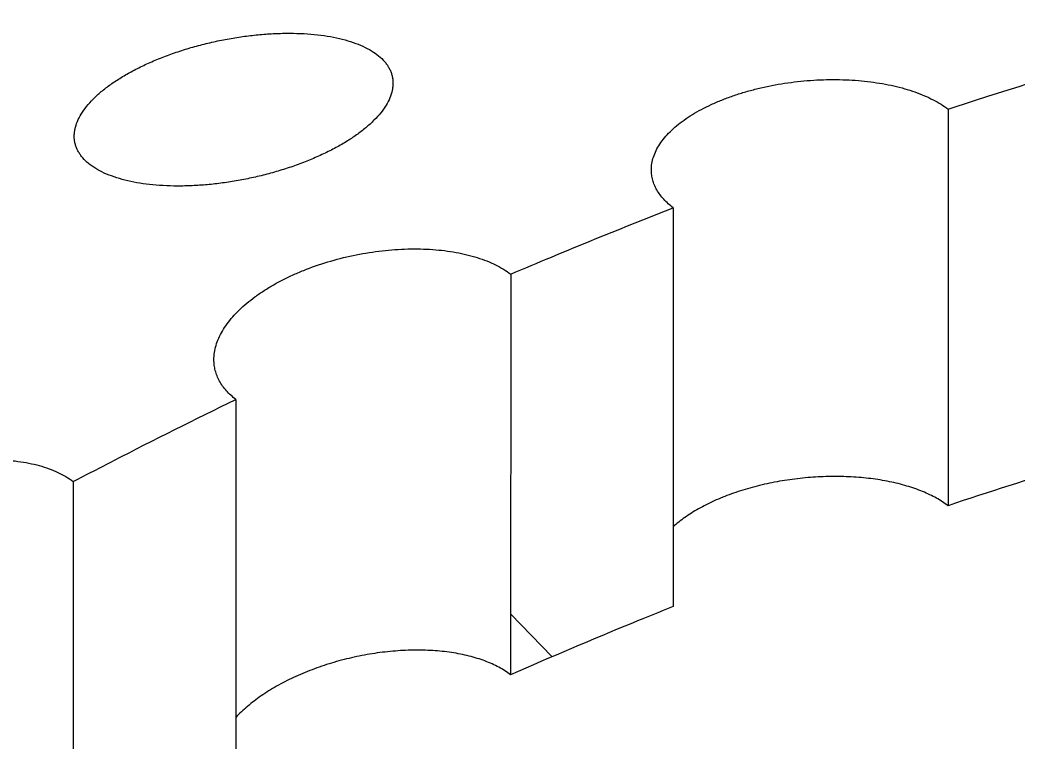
# Model space of a CAD drawing. Header units: millimetres. Extents: x -47 to 308, y 29 to 279.
# Drawn here: x 243.2 to 248.83, y 150.23 to 154.31 of the extents above; entities that cross this region are included whole.
import ezdxf

# ---------------------------------------------------------------- set-up
doc = ezdxf.new("R2010")
doc.units = ezdxf.units.MM

msp = doc.modelspace()

# ---------------------------------------------------------------- hatches: boundary and pattern name
at = {"linetype": 'Continuous'}
h = msp.add_hatch(dxfattribs=at)
h.set_pattern_fill('ANSI31', color=2, scale=25.4, angle=269, style=0, pattern_type=2)
h.set_pattern_definition([(314, (250.117897289612, 92.18609163163397), (5.442571847879999, 5.25583053734), [])])
edge = h.paths.add_edge_path()
edge.add_spline(control_points=[(209.159282745232, 81.40519923613398), (209.163722749052, 100.621621130874), (218.457974505952, 127.823833002694), (232.020564469872, 143.450996785134), (237.004055371552, 147.427730535994)], knot_values=[0, 0, 0, 0, 0.6498342982, 1, 1, 1, 1], degree=3, periodic=0)
edge.add_line((237.004055371552, 147.427730535994), (237.003468905872, 144.889493435694))
edge.add_arc((267.024639945452, 109.460025272674), 46.43832388212, 130.2762844048, 131.7229171873)
edge.add_line((236.118591381752, 144.120291964194), (236.118233648152, 142.572009030794))
edge.add_line((236.118233648152, 142.572009030794), (234.824803715332, 142.231559798054))
edge.add_line((234.824963704852, 142.923993843714), (234.824803715332, 142.231559798054))
edge.add_spline(control_points=[(234.824963704852, 142.923993843714), (231.296959960772, 139.542613293814), (223.798964494512, 130.185181208614), (215.992216811112, 113.082106880414), (213.080994162652, 100.355824939074), (212.412730543632, 96.05284840661399)], knot_values=[0, 0, 0, 0, 0.3587444354, 0.7903136537000001, 1, 1, 1, 1], degree=3, periodic=0)
edge.add_line((212.177285921812, 82.19958078173401), (212.412730543632, 96.05284840661402))
edge.add_line((211.228770638252, 81.94991800953399), (212.177285921812, 82.19958078173399))
edge.add_line((211.168960237172, 83.72164047319397), (211.2287706382519, 81.94991800953399))
edge.add_line((211.168960237172, 83.72164047319397), (210.168434478512, 83.45828780203398))
edge.add_line((210.168434478512, 83.45828780203401), (210.107798028792, 81.65486200579402))
edge.add_line((209.159282745232, 81.40519923613398), (210.107798028792, 81.65486200579399))
edge = h.paths.add_edge_path()
edge.add_arc((263.727197370932, 114.098319117734), 42.71783938762, 124.5927343439, 126.102741237)
edge.add_line((239.474598624512, 149.264002050134), (239.474037233712, 146.834296818114))
edge.add_arc((263.760885568732, 113.491527651614), 41.2503485761, 126.0695669992, 127.6638482441)
edge.add_line((238.556350687072, 148.612696979874), (238.555780678052, 146.145684281194))
edge = h.paths.add_edge_path()
edge.add_arc((261.521110629952, 117.453693102934), 38.70143922638, 120.3859161345, 121.9748942945)
edge.add_line((241.945081511832, 150.839026443894), (241.944539325972, 148.492431914334))
edge.add_arc((261.205578169832, 117.176782777914), 36.76489491558, 121.5940573355, 123.2897545789)
edge.add_line((241.026855674932, 150.283358225794), (241.026307017152, 147.908761463694))
edge = h.paths.add_edge_path()
edge.add_arc((259.814355915452, 120.525876811234), 35.18625483944, 115.9532860837, 117.6283033376)
edge.add_line((244.415506543032, 152.163638547014), (244.414977996972, 149.876076020294))
edge.add_arc((259.316472423032, 120.424686769774), 33.00664879988, 116.8380031372, 118.6389357178)
edge.add_line((243.497301971012, 151.700005189294), (243.496768979952, 149.393218799574))
edge = h.paths.add_edge_path()
edge.add_arc((258.556145625172, 123.279623094434), 32.15797176469999, 111.278674098, 113.0451709999)
edge.add_line((246.885875432612, 153.245269119334), (246.885355319352, 150.994207901374))
edge.add_arc((257.995341715032, 123.212978297574), 29.92036958256, 111.7969548541, 113.7036531191)
edge.add_line((245.967691571752, 152.871276859954), (245.967168905792, 150.609174655694))
edge = h.paths.add_edge_path()
edge.add_arc((257.690961287472, 125.680677962114), 29.60513194786, 106.351620368, 108.2126702613)
edge.add_line((249.356189204192, 154.088342630034), (249.355672712972, 151.852958096494))
edge.add_arc((257.144157920832, 125.521064730414), 27.45959049346, 106.4772389859, 108.4859047786)
edge.add_line((248.438025749692, 153.802680407354), (248.437508448212, 151.563786650454))
edge = h.paths.add_edge_path()
edge.add_arc((257.172624696512, 127.632694063154), 27.5848922012, 101.1751064326, 103.1259498069)
edge.add_line((251.826448248932, 154.694561610634), (251.825930944912, 152.455667853734))
edge.add_arc((256.630188837012, 127.470761059614), 25.44261113398, 100.8843508391, 102.9978228718)
edge.add_line((250.908305122052, 154.496881711354), (250.907788630832, 152.2614971778141))
edge = h.paths.add_edge_path()
edge.add_arc((256.922080181092, 129.110933082794), 26.0851043067, 95.7765175758, 97.80752802010001)
edge.add_line((254.296652485552, 155.063578342754), (254.296129822132, 152.801476138494))
edge.add_arc((256.377600071172, 129.025958020334), 23.86645722, 95.0033049876, 97.2201574549)
edge.add_line((253.378529770112, 154.954228482714), (253.378009656852, 152.703167262214))
edge = h.paths.add_edge_path()
edge.add_arc((256.845024350952, 130.154799168794), 25.03804997714, 90.17900187649998, 92.28054087999999)
edge.add_line((256.766801301912, 155.192726954154), (256.766268313392, 152.885940561894))
edge.add_arc((256.319300210632, 130.012425153314), 22.87788206228, 88.88053381959999, 91.1799885113)
edge.add_line((255.848699297632, 155.173018189914), (255.848170751572, 152.885455663194))
edge = h.paths.add_edge_path()
edge.add_arc((256.857899120732, 130.741477873514), 24.45103124516, 84.4165008092, 86.57462038300001)
edge.add_line((259.236893422932, 155.076500270174), (259.236344767692, 152.701903508074))
edge.add_arc((256.335135345332, 130.404486106554), 22.48536944116, 82.58665657520001, 84.94012755920001)
edge.add_line((258.318812683532, 155.148826368854), (258.318270497672, 152.802231839294))
edge = h.paths.add_edge_path()
edge.add_arc((256.868142265092, 130.851198050314), 24.34086654042, 78.5336364849, 80.7306516629)
edge.add_line((261.706926854712, 154.706259308854), (261.706356843152, 152.239246607634))
edge.add_arc((256.292311275532, 130.181081366674), 22.71287175476, 76.2096998978, 78.58293867439998)
edge.add_line((260.788868210772, 154.874222254614), (260.788306822512, 152.444517025134))
edge = h.paths.add_edge_path()
edge.add_spline(control_points=[(263.258863377452, 154.338371022534), (268.241122691552, 152.984765081034), (281.798140578732, 144.495869457894), (291.080951840352, 122.183405926954), (291.076511836532, 102.966984029674)], knot_values=[0, 0, 0, 0, 0.3501657018, 1, 1, 1, 1], degree=3, periodic=0)
edge.add_line((290.127996550432, 102.717321260014), (291.0765118365319, 102.966984029674))
edge.add_line((290.068186149352, 104.489043723674), (290.127996550432, 102.717321260014))
edge.add_line((290.068186149352, 104.489043723674), (289.067660390692, 104.225691052514))
edge.add_line((289.067660390692, 104.225691052514), (289.007023943512, 102.422265256274))
edge.add_line((288.058508657412, 102.172602484074), (289.007023943512, 102.422265256274))
edge.add_line((288.058508657412, 102.172602484074), (287.829437454392, 115.903602911274))
edge.add_spline(control_points=[(287.829437454392, 115.903602911274), (287.163081095972, 119.855288401334), (284.257385566252, 131.050474390394), (276.457592166632, 144.045684183514), (268.963009027812, 149.456855426174), (265.436138784132, 150.981292372214)], knot_values=[0, 0, 0, 0, 0.2096863463, 0.6412555646, 1, 1, 1, 1], degree=3, periodic=0)
edge.add_line((265.436138784132, 150.981292372214), (265.435978797152, 150.288858326554))
edge.add_line((265.435978797152, 150.288858326554), (264.142548864332, 149.948409093814))
edge.add_line((264.142906597932, 151.496692024674), (264.142548864332, 149.948409093814))
edge.add_arc((256.054691644092, 129.358181297974), 23.56974497878, 69.93042923109999, 72.2040214076)
edge.add_line((263.258863377452, 154.338371022534), (263.258276911772, 151.800133922234))

# ---------------------------------------------------------------- linework, layer by layer
at = {"color": 7, "linetype": 'Continuous'}
for p, q in [((245.302727481312, 153.952226049334), (245.302752314892, 153.949181010974)), ((248.438025749692, 153.802680407354), (248.437508448212, 151.563786650454)), ((243.502708091772, 153.647461144514), (243.502683258192, 153.650506182874)), ((246.885875432612, 153.245269119334), (246.885355319352, 150.994207901374)), ((245.967691571752, 152.871276859954), (245.967168905792, 150.609174655694)), ((244.415506543032, 152.163638547014), (244.414977996972, 149.876076020294)), ((243.497301971012, 151.700005189294), (243.496768979952, 149.393218799574))]:
    msp.add_line(p, q, dxfattribs=at)
for points, knots in [([(246.674347262832, 157.533130467394), (246.222506594252, 157.485898898154), (245.320834590132, 157.372994955814), (243.976710595632, 157.149094611134), (242.643301542872, 156.871706303834), (241.322710981112, 156.542080282874), (240.016849826012, 156.161643289114), (238.727471142392, 155.731974107814), (237.456149681992, 155.254772461254), (236.204282317812, 154.731830306734), (234.973088158412, 154.165004130254), (233.763613742212, 153.556189914814), (232.576739034432, 152.907299416814), (231.413191679032, 152.220244098014), (230.273540044192, 151.496904058794), (228.787395960352, 150.487185859794), (226.991047013052, 149.143443815254), (224.934597729972, 147.413607831194), (222.978179321252, 145.579886614214), (221.429406945092, 143.973964779074), (220.238999524032, 142.648252228574), (219.081165842752, 141.297315090474), (217.692323840152, 139.561546639234), (216.117687146912, 137.410294571414), (214.633861186452, 135.197212261494), (213.239632255332, 132.927769116874), (211.933985775952, 130.606892701994), (210.716102232552, 128.239116116754), (209.585310397112, 125.828646032954), (208.541055515852, 123.379428919714), (207.582867805612, 120.895199768294), (206.710334983752, 118.379521472254), (205.923077680952, 115.835815510654), (205.220727551492, 113.267385900254), (204.602907913372, 110.677437694334), (204.069216595692, 108.069090812994), (203.619210914552, 105.445390525734), (203.252394566652, 102.809313580474), (202.968206359312, 100.163776395054), (202.766010695632, 97.511624008234), (202.645089733512, 94.85568124799399), (202.618113640652, 93.08376585609399), (202.617898799832, 92.19808815069398)], [0, 0, 0, 0, 0.0159161506, 0.0318256926, 0.047726978, 0.06361849900000001, 0.0794988994, 0.0953669801, 0.1112216995, 0.1270621694, 0.1428876482, 0.1586975317, 0.1744913425, 0.1902687182, 0.2060293999, 0.2217732197, 0.2532065848, 0.2845726737, 0.3158722778, 0.3471067307, 0.3627031432, 0.3782893715, 0.4094354005, 0.4405571958, 0.4716627116, 0.5027579556, 0.5338473502000001, 0.5649340369, 0.5960201242000001, 0.6271068871, 0.6581949223, 0.6892842695999999, 0.7203745074, 0.7514648264, 0.7825540864, 0.8136408607, 0.8447234689, 0.8758000012999999, 0.9068683367, 0.9379261546, 0.9689709423, 1, 1, 1, 1]), ([(243.502683260732, 153.650506180334), (243.502684822832, 153.657238275074), (243.503448158872, 153.670895425814), (243.507978591772, 153.698788473914), (243.519513011172, 153.734548463354), (243.541697752172, 153.777063852034), (243.572136848012, 153.819614561954), (243.610481091872, 153.861831647954), (243.656329212012, 153.903354849134), (243.709216131892, 153.943809474854), (243.768612845712, 153.982826044014), (243.833932039432, 154.020046114354), (243.904535969852, 154.055129318254), (243.979744717072, 154.087757332754), (244.058844096592, 154.117636836114), (244.141092865292, 154.144501389954), (244.225729183192, 154.168112803234), (244.311976366552, 154.188262069514), (244.399048087252, 154.204770156894), (244.486153140372, 154.217488711594), (244.572500051752, 154.226300802174), (244.657301802392, 154.231121732334), (244.739780786532, 154.231899922294), (244.819174300592, 154.228617777474), (244.894740618852, 154.221292465734), (244.965765998772, 154.209976245034), (245.031572440692, 154.194756247534), (245.091526519412, 154.175751848154), (245.145046262512, 154.153112350634), (245.191610149572, 154.127001305574), (245.230739570932, 154.097610002914), (245.257281826712, 154.070001996154), (245.273990594412, 154.046618652014), (245.284172280932, 154.028776543934), (245.292197586192, 154.010354393834), (245.298039172172, 153.991400497274), (245.301676424232, 153.971972171894), (245.302618192732, 153.958823008454), (245.302727481312, 153.952226049334)], [0, 0, 0, 0, 0.009436475699999999, 0.0191284496, 0.039551113, 0.06177272280000001, 0.0860987242, 0.1126844212, 0.141565919, 0.1726880303, 0.2059263864, 0.2411042678, 0.2780053852, 0.3163837123, 0.3559711911, 0.3964838888, 0.4376270315, 0.4790992352, 0.5205961967, 0.5618140779, 0.602452771, 0.6422193275, 0.6808318476, 0.7180238492000001, 0.7535496289, 0.7871910066, 0.8187660048000001, 0.848140263, 0.875242263, 0.9000836538, 0.9227856016, 0.9436097459999999, 0.95345683, 0.9630105323999999, 0.9723511407, 0.981567029, 0.9907516781, 1, 1, 1, 1]), ([(248.438025749692, 153.802680407354), (248.514431316972, 153.827813313654), (248.819315337632, 153.926747103594), (249.125795486672, 154.020765058814), (249.356189204192, 154.088342630034)], [0, 0, 0, 0, 0.2509352784, 1, 1, 1, 1]), ([(245.302752312352, 153.949181031294), (245.302750750252, 153.942449279454), (245.301987495492, 153.928793279334), (245.297457298812, 153.900904297774), (245.285923270572, 153.865152423634), (245.263738158732, 153.822650852554), (245.233298295812, 153.780118712574), (245.194952845452, 153.737924138594), (245.149103003192, 153.696426423774), (245.096213756672, 153.655999250374), (245.036814106612, 153.617011053014), (244.971491428012, 153.579819245254), (244.900883621552, 153.544763204114), (244.825670848432, 153.512160302594), (244.746567577632, 153.482303001374), (244.664315364692, 153.455456946354), (244.579676341692, 153.431859675794), (244.493427474312, 153.411719660194), (244.406355329432, 153.395215555534), (244.319251208492, 153.382495492074), (244.232906481512, 153.373676347914), (244.148107918572, 153.368842976834), (244.065632807932, 153.368047342154), (243.986243540752, 153.371307627734), (243.910681517632, 153.378607463274), (243.839660166152, 153.389895548394), (243.773857221812, 153.405085850754), (243.713905906612, 153.424060194314), (243.660388081212, 153.446670517394), (243.613825220312, 153.472754541934), (243.574696012312, 153.502122209894), (243.548153586352, 153.529713937794), (243.531444887232, 153.553086646954), (243.521263170232, 153.570922389794), (243.513237839572, 153.589339576734), (243.507396263752, 153.608289937614), (243.503759059952, 153.627716170034), (243.502817377812, 153.640864411454), (243.502708091772, 153.647461144514)], [0, 0, 0, 0, 0.0094371566, 0.0191291822, 0.0395502763, 0.0617686679, 0.08609053400000001, 0.1126718654, 0.1415493462, 0.1726682388, 0.2059044884, 0.241081557, 0.2779832122, 0.3163633744, 0.3559538422, 0.3964704704999999, 0.4376182296, 0.4790954491, 0.5205974867000001, 0.5618201970000001, 0.6024632737, 0.6422336419, 0.6808492488, 0.7180434812, 0.7535705368000001, 0.7872121648, 0.818786351, 0.8481587415, 0.8752578901000001, 0.9000956209000001, 0.9227934323, 0.9436135039, 0.9534588198999999, 0.9630110716, 0.9723506608, 0.9815660663, 0.9907508534999999, 1, 1, 1, 1]), ([(246.761935789712, 153.460009533134), (246.761938593872, 153.472125736994), (246.764030443892, 153.496781560174), (246.773217207332, 153.533491946494), (246.788363270512, 153.570040659274), (246.809318361952, 153.606176751594), (246.835909393352, 153.641684437754), (246.867941513692, 153.676350273934), (246.905194662452, 153.709965258774), (246.947420613052, 153.742322595634), (246.994341707932, 153.773219892234), (247.045651051592, 153.802461207894), (247.101013737412, 153.829859243014), (247.160068661212, 153.855237162794), (247.222430797092, 153.878430266014), (247.287693089732, 153.899287001034), (247.355430866372, 153.917671373714), (247.449018840232, 153.938849726074), (247.569108701652, 153.958320852994), (247.714799103692, 153.970268235754), (247.836030786552, 153.970560833594), (247.931124533372, 153.964785551774), (248.000167328992, 153.957562292154), (248.066987967512, 153.947463440114), (248.131142075932, 153.934552876654), (248.192201021632, 153.918914083954), (248.249757492752, 153.900648202274), (248.303427306672, 153.879873831834), (248.352855170732, 153.856723354894), (248.397707486412, 153.831348376434), (248.425204187832, 153.812473966634), (248.438025749692, 153.802680407354)], [0, 0, 0, 0, 0.0189812879, 0.0385585682, 0.05906173269999999, 0.08075476549999999, 0.1038311656, 0.1284178011, 0.1545827792, 0.1823442684, 0.2116787322, 0.2425279993, 0.2748051415, 0.308399316, 0.3431797838, 0.3789993031, 0.4156970518, 0.4531012033, 0.5292850728, 0.606059934, 0.6818845218, 0.7189749216, 0.7552702531000001, 0.7906001578, 0.8248064104, 0.8577460197, 0.8892947339, 0.9193510962, 0.9478412076, 0.9747244057, 1, 1, 1, 1]), ([(246.885875432612, 153.245269119334), (246.876045505612, 153.252777562534), (246.857440333272, 153.268172334894), (246.832320307312, 153.293026593034), (246.810842227332, 153.318929779734), (246.793112211992, 153.345773454774), (246.779221640332, 153.373443145434), (246.769248718952, 153.401815760774), (246.763253031172, 153.430747031334), (246.761933536732, 153.450279405274), (246.761935789712, 153.460009533134)], [0, 0, 0, 0, 0.1443743976, 0.2814679417, 0.4118767953, 0.5364209125, 0.6561511548, 0.7723376095000001, 0.8864317062, 1, 1, 1, 1]), ([(245.967691571752, 152.871276859954), (246.044045582112, 152.903750805674), (246.348657601792, 153.031937125374), (246.655230824052, 153.155465400034), (246.885875432612, 153.245269119334)], [0, 0, 0, 0, 0.2510648222, 1, 1, 1, 1]), ([(244.291569297892, 152.388758073914), (244.291572371292, 152.402029769494), (244.293698948192, 152.429088414894), (244.302928967832, 152.469594988694), (244.318112122632, 152.510294615194), (244.339091565052, 152.550910139754), (244.365685100892, 152.591192848114), (244.397686576132, 152.630895359514), (244.434864703452, 152.669775804994), (244.476962432312, 152.707596270374), (244.523697147072, 152.744124584414), (244.574761571232, 152.779135672634), (244.629825220312, 152.812413177834), (244.688535537232, 152.843750239874), (244.750521179072, 152.872952337934), (244.837803775652, 152.909120652694), (244.952448598432, 152.947675292374), (245.095107228532, 152.982486650234), (245.240535134272, 153.005330330734), (245.361936575492, 153.013918080894), (245.457322793152, 153.014115718294), (245.526620117092, 153.010958439874), (245.593774087432, 153.004507243734), (245.658325634732, 152.994792254274), (245.719827873932, 152.981867278854), (245.777852947112, 152.965808504774), (245.831994685412, 152.946714796454), (245.881875865812, 152.924703857494), (245.927140144092, 152.899919286794), (245.954809242932, 152.881116835194), (245.967691571752, 152.871276859954)], [0, 0, 0, 0, 0.0202693209, 0.0412680808, 0.0632564867, 0.0864336035, 0.1109377693, 0.1368519253, 0.1642109642, 0.1930092573, 0.223207483, 0.2547384488, 0.2875119089, 0.321418512, 0.3563330272, 0.3921170161999999, 0.4656689848, 0.5408006922999999, 0.6161300558, 0.6902408992, 0.7264121464, 0.7617647770999999, 0.7961421716, 0.8294001333, 0.8614106302, 0.8920660843000001, 0.9212843206999999, 0.9490142587, 0.975242398, 1, 1, 1, 1]), ([(244.415506543032, 152.163638547014), (244.405637469552, 152.171176891094), (244.386946097232, 152.186756103014), (244.361797252432, 152.212157903874), (244.340310373892, 152.238937949374), (244.322594049152, 152.266975490454), (244.308737378872, 152.296140804234), (244.298810860752, 152.326293576034), (244.292861083472, 152.357274883134), (244.291566867112, 152.378252959034), (244.291569297892, 152.388758073914)], [0, 0, 0, 0, 0.139773871, 0.2734221592, 0.40167185, 0.5254488762, 0.645864594, 0.7641824837000001, 0.8817641755, 1, 1, 1, 1]), ([(243.497301971012, 151.700005189294), (243.573606017032, 151.739935813014), (243.877974534532, 151.897818405554), (244.184631955252, 152.051290440494), (244.415506543032, 152.163638547014)], [0, 0, 0, 0, 0.2511687066, 1, 1, 1, 1]), ([(241.821146722872, 151.074764633834), (241.821150068052, 151.089261493334), (241.823319690332, 151.118862295194), (241.832633105792, 151.163356361654), (241.847903677232, 151.208366149714), (241.868951559952, 151.253583041754), (241.895572017252, 151.298725079994), (241.927537884232, 151.343513364814), (241.964600355192, 151.387677330334), (242.006490207912, 151.430953355034), (242.052919109212, 151.473085991114), (242.103581067832, 151.513828436934), (242.158153828892, 151.552943174554), (242.216299531752, 151.590201819874), (242.277667102692, 151.625387042874), (242.363907743012, 151.669567302494), (242.477318298512, 151.718167073214), (242.595386192932, 151.757021432894), (242.692044277492, 151.781981057854), (242.764940959232, 151.797403602574), (242.837748352352, 151.809398882114), (242.909998078312, 151.817860932754), (242.981211070252, 151.822703239554), (243.050903046692, 151.823860882654), (243.118587701772, 151.821292627694), (243.183780604152, 151.814983376914), (243.246007098952, 151.804944438394), (243.304798612052, 151.791219769374), (243.359731880392, 151.773868816014), (243.425418408912, 151.746806683194), (243.470601379252, 151.720400035474), (243.497301971012, 151.700005189294)], [0, 0, 0, 0, 0.0215022428, 0.0438552493, 0.0672558097, 0.09184324199999999, 0.1177038341, 0.1448777952, 0.1733667492, 0.2031406944, 0.2341439772, 0.2663001943, 0.2995160999, 0.3336846668, 0.3686874641, 0.4043964908, 0.4773636641, 0.5514385811, 0.5885131154, 0.6253931625, 0.6619165569, 0.6979213809, 0.7332480843000001, 0.7677421209, 0.8012571884, 0.8336591591, 0.8648307709999999, 0.8946771359000001, 0.9231320820000001, 0.9501652727, 1, 1, 1, 1]), ([(249.355672712972, 151.852958096494), (249.279064933752, 151.830306008194), (248.971755225792, 151.737956558654), (248.666077422112, 151.640180378794), (248.437508448212, 151.563786650454)], [0, 0, 0, 0, 0.2489578306, 1, 1, 1, 1]), ([(248.437508448212, 151.563786650454), (248.427356324752, 151.571541199334), (248.405887624992, 151.586603058974), (248.371330909752, 151.607329740914), (248.333778620112, 151.626660403294), (248.293393443072, 151.644513481634), (248.250345990432, 151.660816771354), (248.188589273712, 151.680735199894), (248.105877333472, 151.701105359814), (248.000911028292, 151.718089311114), (247.890329019332, 151.727744183854), (247.775991460352, 151.729918975034), (247.659806061532, 151.724588548814), (247.543707210672, 151.711852605274), (247.429618442152, 151.691932756874), (247.319423038972, 151.665167567834), (247.214929321112, 151.632004131494), (247.117856149752, 151.592992733774), (247.043156817312, 151.555488244394), (246.988624759752, 151.522936485774), (246.951269553792, 151.497926962514), (246.916884171712, 151.471991055534), (246.895543670832, 151.453730233534), (246.885440983392, 151.444460554334)], [0, 0, 0, 0, 0.0232880802, 0.0477533419, 0.0734048733, 0.1002314256, 0.1282041423, 0.1572789831, 0.218480844, 0.2832714173, 0.3509351335, 0.4206637472999999, 0.4915894138, 0.562813675, 0.6334339207999999, 0.7025684090000001, 0.7693814801000001, 0.8331107865, 0.8930974034, 0.9215272885, 0.948841583, 0.9750055145000001, 1, 1, 1, 1]), ([(246.885355319352, 150.994207901374), (246.808690631432, 150.963557383554), (246.501035643492, 150.839052229974), (246.195471448932, 150.709383787254), (245.967168905792, 150.609174655694)], [0, 0, 0, 0, 0.2487700398, 1, 1, 1, 1]), ([(245.967168905792, 150.609174655694), (245.946269237152, 150.625138555694), (245.911905587312, 150.646760572394), (245.862428048472, 150.670993069014), (245.821602140792, 150.687729723374), (245.778106853132, 150.702537021674), (245.715739622012, 150.719928167994), (245.632266654592, 150.736229415554), (245.526578936072, 150.747100813674), (245.415511182592, 150.749483412414), (245.300967009852, 150.743397214274), (245.184860833632, 150.729001571234), (245.069100084712, 150.706585022214), (244.955551932332, 150.676554416794), (244.846022258072, 150.639423708734), (244.742236415352, 150.595802586934), (244.645825622652, 150.546388507454), (244.558304385452, 150.491948098174), (244.481082200552, 150.433332599454), (244.435560279912, 150.390412555754), (244.415080963492, 150.368409414594)], [0, 0, 0, 0, 0.0471412684, 0.0723744056, 0.09872141820000001, 0.1261696943, 0.1546889782, 0.2147283568, 0.2783546368, 0.3449152422, 0.4136614915, 0.4837879211, 0.5544636915, 0.6248579849, 0.6941612912999999, 0.7616045165, 0.8264783518000001, 0.8881556037, 0.9461191619, 1, 1, 1, 1])]:
    msp.add_open_spline(points, degree=3, knots=knots, dxfattribs=at)

doc.saveas('drawing.dxf')
